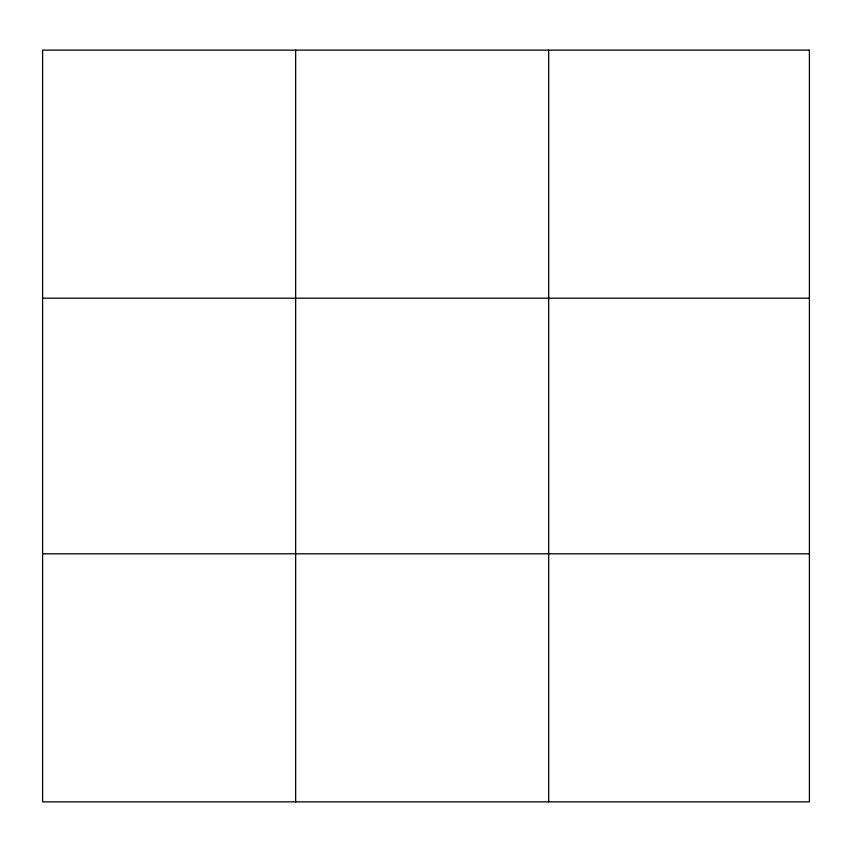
<?xml version="1.0" encoding="UTF-8"?>
<svg xmlns="http://www.w3.org/2000/svg" width="852" height="852" viewBox="0 0 852 852"><rect width="100%" height="100%" fill="white"/><g stroke="black" fill="none" stroke-linecap="round" stroke-linejoin="round"><path stroke-width="1.28" d="M295.644 50.13L295.644 801.87M548.688 50.13L548.688 801.87M42.6 298.2L809.4 298.2M42.6 553.8L809.4 553.8M809.4 50.13L809.4 801.87L42.6 801.87L42.6 50.13L809.4 50.13"/></g></svg>
